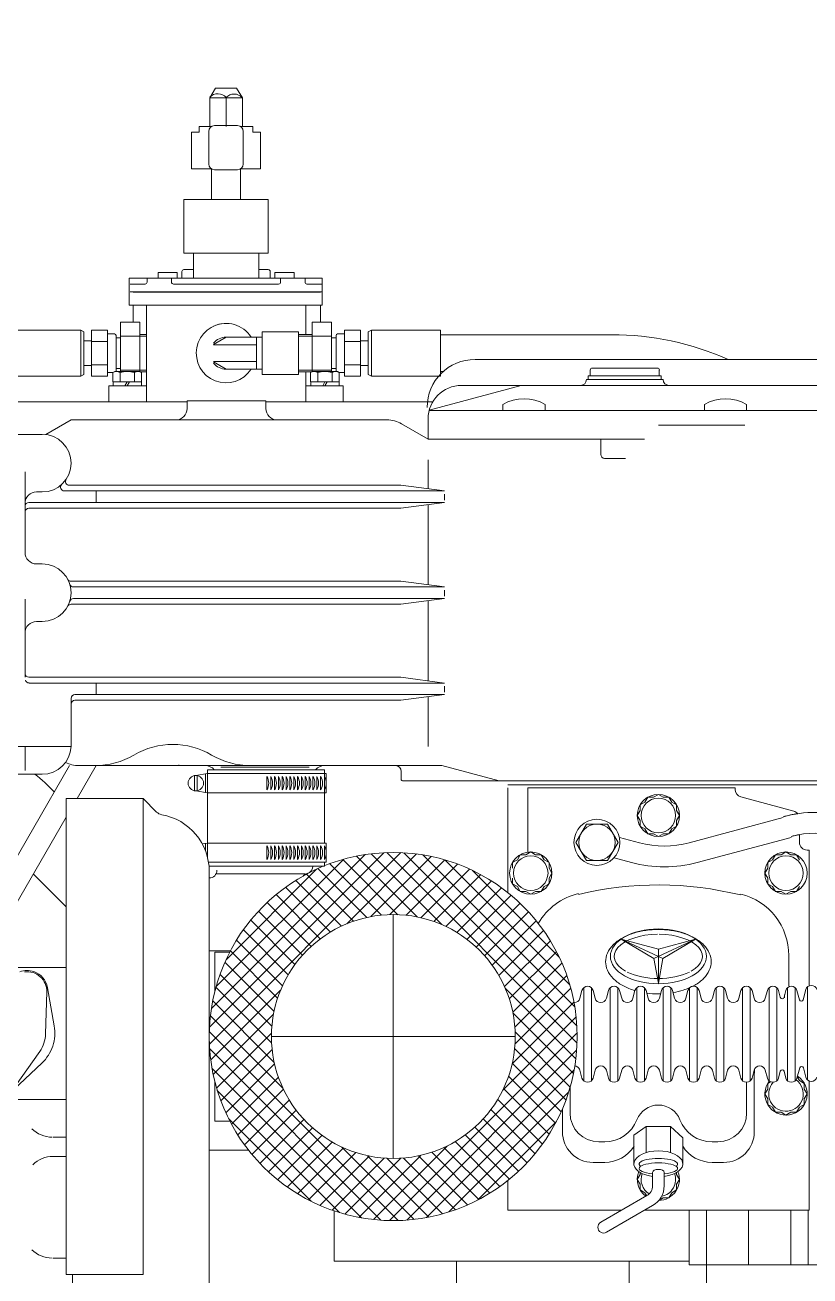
# Model space of a CAD drawing. Header units: millimetres. Extents: x 138823 to 235949, y -69097 to 9810.
# Drawn here: x 155849 to 156392, y -64911 to -64046 of the extents above; entities that cross this region are included whole.
import ezdxf

# ---------------------------------------------------------------- set-up
doc = ezdxf.new("R2010")
doc.units = ezdxf.units.MM
doc.layers.add('0 CASCO', color=7, linetype='Continuous')
doc.layers.add('18 MOTORES E GERADORES', color=14, linetype='Continuous')

msp = doc.modelspace()

# ---------------------------------------------------------------- hatches: boundary and pattern name
at = {"layer": '18 MOTORES E GERADORES', "linetype": 'Continuous', "lineweight": 20}
h = msp.add_hatch(dxfattribs=at)
h.set_pattern_fill('ANSI37', color=256, scale=66.3552, angle=180, style=0)
h.set_pattern_definition([(225, (459461.0705, 114207.245), (5.86502649, -5.86502649), []), (315, (459461.0705, 114207.245), (5.86502649, 5.86502649), [])])
h.paths.add_polyline_path([(156056.28, -64627.65), (156056.28, -64627.49, -0.531497), (156231.05, -64745.45, -1), (155976.66, -64745.45, -0.304983), (156055.88, -64627.65)])
h.paths.add_polyline_path([(156019.66, -64745.45, 1), (156188.2, -64745.45, 1)], flags=16)

# ---------------------------------------------------------------- linework, layer by layer
at = {"layer": '0 CASCO'}
msp.add_open_spline([(146126.82, -63082.43), (146215.2, -63369.66), (146379.47, -63903.54), (146662.98, -64639.71), (146952.93, -65272.76), (147256.1, -65825.61), (147575.41, -66312.18), (147907.4, -66748.12), (148141.96, -67015.25), (148256.81, -67146.05), (148433.31, -67217.62), (148727.39, -67336.86), (149267.37, -67517.24), (149866.81, -67690.32), (150582.08, -67853.22), (151284.25, -67971.53), (151973.43, -68053.78), (152654.36, -68110.1), (153543.21, -68165.07), (155031.62, -68229.81), (156745.07, -68300.69), (158569.82, -68359.4), (160341.66, -68398.49), (162120.51, -68415.91), (165904.25, -68415.58), (169966.48, -68414.49), (175373.8, -68418.02), (179241.25, -68353.49), (182508.18, -68358.73), (184198.21, -68343.7), (185099.59, -68311.19), (185777.92, -68270.41), (186463.78, -68206.91), (187165.87, -68113.71), (187764.5, -68007.52), (188457.23, -67861), (189171.48, -67681.5), (190011.86, -67437.72), (190763.31, -67194.39), (191465.34, -66941.61), (192112.93, -66674.24), (192717.78, -66369.93), (193303.42, -66005.52), (194045.73, -65461.3), (194777.19, -64875.13), (195509.51, -64332.91), (195966.55, -64029.98), (196376.02, -63801.44), (196709.38, -63650.83), (197110.89, -63519.82), (197514.32, -63423.58), (198015.82, -63322.47), (198542.47, -63229.63), (199173.55, -63150.26), (199598.12, -63107.99), (199854.89, -63082.43)], degree=3, knots=[0, 0, 0, 0, 901.347948, 1675.319997, 2364.677603, 2988.840142, 3564.913749, 4109.091785, 4631.178176, 4631.178176, 4631.178176, 5202.378251, 5582.891234, 6338.519578, 7073.266174, 7782.366384, 8473.718568, 9154.846991, 9831.879341, 11145.250803, 13624.165902, 14976.643804, 16622.243106, 18940.880075, 20313.267208, 27973.450232, 31127.646951, 36535.061714, 39576.620039, 40928.546533, 41604.908463, 42282.305172, 42966.969378, 43670.810001, 44406.445425, 44790.246915, 45794.849099, 46614.860763, 47415.011993, 48164.042526, 48852.838016, 49515.641376, 50192.856084, 50919.426916, 52275.645461, 53004.522816, 53652.759672, 53918.536496, 54410.868153, 54747.069908, 55184.163317, 55654.219696, 56281.932144, 56787.842028, 57561.948504, 57561.948504, 57561.948504, 57561.948504], dxfattribs=at)
at = {"layer": '18 MOTORES E GERADORES', "linetype": 'Continuous', "lineweight": 20}
for p, q in [((155980.97, -64090.02), (155976.99, -64096.65)), ((155995.57, -64090.02), (155980.97, -64090.02)), ((155995.57, -64090.02), (155999.55, -64096.65)), ((155999.55, -64096.65), (155976.99, -64096.65)), ((155976.99, -64116.56), (155976.99, -64096.65)), ((155988.27, -64116.56), (155988.27, -64096.65)), ((155999.55, -64116.56), (155999.55, -64096.65)), ((155980.31, -64115.9), (155996.23, -64115.9)), ((155964.38, -64120.54), (155969.69, -64120.54)), ((155964.38, -64145.76), (155964.38, -64120.54)), ((155969.69, -64120.54), (155969.69, -64116.56)), ((155969.69, -64116.56), (155978.11, -64116.56)), ((155976.33, -64142.44), (155976.33, -64119.88)), ((155978.11, -64116.56), (155976.99, -64116.56)), ((155999.55, -64116.56), (155998.43, -64116.56)), ((155998.43, -64116.56), (156006.85, -64116.56)), ((156000.21, -64142.44), (156000.21, -64119.88)), ((156006.85, -64120.54), (156006.85, -64116.56)), ((156006.85, -64120.54), (156012.16, -64120.54)), ((156012.16, -64145.76), (156012.16, -64120.54)), ((155964.38, -64145.76), (155978.11, -64145.76)), ((155978.32, -64166.99), (155978.32, -64145.76)), ((155980.31, -64146.42), (155996.23, -64146.42)), ((155998.22, -64166.99), (155998.22, -64145.76)), ((155998.43, -64145.76), (156012.16, -64145.76)), ((155959.07, -64166.99), (156017.47, -64166.99)), ((155959.07, -64204.15), (155959.07, -64166.99)), ((156017.47, -64204.15), (156017.47, -64166.99)), ((155959.07, -64204.15), (156017.47, -64204.15)), ((155965.71, -64221.4), (155965.71, -64204.15)), ((156010.83, -64221.4), (156010.83, -64204.15)), ((155941.28, -64217.42), (155954.55, -64217.42)), ((155941.28, -64221.4), (155941.28, -64217.42)), ((155954.55, -64221.4), (155954.55, -64217.42)), ((155957.75, -64216.76), (155957.75, -64221.4)), ((155965.71, -64215.43), (155959.07, -64215.43)), ((156017.47, -64215.43), (156010.83, -64215.43)), ((156018.79, -64216.76), (156018.79, -64221.4)), ((156021.99, -64221.4), (156021.99, -64217.42)), ((156021.99, -64217.42), (156035.26, -64217.42)), ((156035.26, -64221.4), (156035.26, -64217.42)), ((155921.25, -64221.4), (156054.62, -64221.4)), ((155921.25, -64239.98), (155921.25, -64221.4)), ((155921.91, -64225.38), (155932.34, -64225.38)), ((155933.67, -64224.06), (155933.67, -64221.4)), ((155950.56, -64224.06), (155950.56, -64221.4)), ((155951.89, -64225.38), (156024.65, -64225.38)), ((156025.98, -64224.06), (156025.98, -64221.4)), ((156042.87, -64224.06), (156042.87, -64221.4)), ((156044.2, -64225.38), (156054.62, -64225.38)), ((156054.62, -64239.98), (156054.62, -64221.4)), ((155921.91, -64230.69), (156054.62, -64230.69)), ((155924.15, -64231.06), (156053.54, -64231.06)), ((155921.25, -64239.98), (156054.62, -64239.98)), ((155924.15, -64251.66), (155924.15, -64239.98)), ((155933.19, -64306.71), (155933.19, -64239.98)), ((156043.34, -64260.15), (156043.34, -64239.98)), ((156043.34, -64258.89), (156043.34, -64239.98)), ((156053.54, -64251.66), (156053.54, -64239.98)), ((155915.4, -64285.77), (155915.4, -64251.66)), ((155928.67, -64251.66), (155915.4, -64251.66)), ((155928.67, -64285.84), (155928.67, -64251.66)), ((156047.87, -64251.66), (156061.14, -64251.66)), ((156047.87, -64285.84), (156047.87, -64251.66)), ((156061.14, -64285.77), (156061.14, -64251.66)), ((155887.8, -64257.23), (155840.02, -64257.23)), ((155887.8, -64289.08), (155887.8, -64257.23)), ((155887.8, -64257.23), (155889.92, -64258.46)), ((155889.92, -64287.86), (155889.92, -64258.46)), ((155895.23, -64289.08), (155895.23, -64257.23)), ((155906.38, -64257.23), (155895.23, -64257.23)), ((155906.38, -64289.08), (155906.38, -64257.23)), ((155911.15, -64259.89), (155906.38, -64259.89)), ((155912.21, -64285.37), (155912.21, -64260.95)), ((155915.4, -64262.54), (155912.21, -64262.54)), ((155933.19, -64261.48), (155915.4, -64261.48)), ((155933.19, -64260.15), (155928.67, -64260.15)), ((155979.68, -64267.07), (155988.27, -64262.1)), ((156013.22, -64262.1), (155988.27, -64262.1)), ((156009.24, -64262.1), (156009.24, -64284.21)), ((156038.43, -64258.41), (156013.22, -64258.41)), ((156013.22, -64258.41), (156013.22, -64287.91)), ((156038.43, -64258.41), (156038.43, -64258.89)), ((156038.43, -64258.41), (156038.43, -64287.91)), ((156038.43, -64260.15), (156047.87, -64260.15)), ((156038.43, -64261.48), (156061.14, -64261.48)), ((156061.14, -64262.54), (156064.32, -64262.54)), ((156064.32, -64285.37), (156064.32, -64260.95)), ((156065.39, -64259.89), (156070.16, -64259.89)), ((156070.16, -64257.23), (156081.31, -64257.23)), ((156070.16, -64289.08), (156070.16, -64257.23)), ((156081.31, -64289.08), (156081.31, -64257.23)), ((156088.74, -64257.23), (156086.62, -64258.46)), ((156086.62, -64287.86), (156086.62, -64258.46)), ((156088.74, -64289.08), (156088.74, -64257.23)), ((156088.74, -64257.23), (156136.52, -64257.23)), ((156136.52, -64289.08), (156136.52, -64257.23)), ((156136.52, -64260.42), (156254.82, -64260.42)), ((155895.23, -64264.67), (155889.92, -64264.67)), ((155906.38, -64265.2), (155895.23, -64265.2)), ((156009.24, -64267.41), (155979.68, -64267.41)), ((156070.16, -64265.2), (156081.31, -64265.2)), ((156081.31, -64264.67), (156086.62, -64264.67)), ((156009.24, -64278.83), (155979.68, -64278.83)), ((155988.27, -64284.21), (155979.68, -64279.25)), ((156160.46, -64277.51), (156784.2, -64277.51)), ((155887.8, -64289.08), (155889.92, -64287.86)), ((155895.23, -64281.65), (155889.92, -64281.65)), ((155906.38, -64281.12), (155895.23, -64281.12)), ((155910.13, -64286.43), (155906.38, -64286.43)), ((155911.3, -64285.77), (155909.96, -64286.54)), ((155909.96, -64286.54), (155909.96, -64293.07)), ((155928.55, -64285.77), (155911.3, -64285.77)), ((155915.4, -64283.78), (155912.21, -64283.78)), ((155914.94, -64286.54), (155914.94, -64293.07)), ((155933.19, -64284.84), (155915.4, -64284.84)), ((155924.9, -64286.54), (155924.9, -64293.07)), ((155928.55, -64285.77), (155929.88, -64286.54)), ((155933.19, -64286.16), (155929.24, -64286.16)), ((155929.88, -64286.54), (155929.88, -64293.07)), ((156013.22, -64284.21), (155988.27, -64284.21)), ((156038.43, -64287.91), (156013.22, -64287.91)), ((156038.43, -64284.84), (156061.14, -64284.84)), ((156038.43, -64286.16), (156047.3, -64286.16)), ((156043.34, -64306.71), (156043.34, -64286.16)), ((156047.99, -64285.77), (156046.65, -64286.54)), ((156046.65, -64286.54), (156046.65, -64293.07)), ((156065.24, -64285.77), (156047.99, -64285.77)), ((156051.64, -64286.54), (156051.64, -64293.07)), ((156061.14, -64283.78), (156064.32, -64283.78)), ((156061.6, -64286.54), (156061.6, -64293.07)), ((156065.24, -64285.77), (156066.58, -64286.54)), ((156066.41, -64286.43), (156070.16, -64286.43)), ((156066.58, -64286.54), (156066.58, -64293.07)), ((156070.16, -64281.12), (156081.31, -64281.12)), ((156081.31, -64281.65), (156086.62, -64281.65)), ((156088.74, -64289.08), (156086.62, -64287.86)), ((156136.52, -64285.9), (156138.41, -64285.9)), ((156263.98, -64288.79), (156238.76, -64288.79)), ((156238.76, -64291.45), (156238.76, -64288.79)), ((156240.09, -64288.79), (156240.09, -64284.81)), ((156263.98, -64283.48), (156241.41, -64283.48)), ((156263.98, -64283.48), (156286.54, -64283.48)), ((156263.98, -64288.79), (156289.19, -64288.79)), ((156287.86, -64288.79), (156287.86, -64284.81)), ((156289.19, -64291.45), (156289.19, -64288.79)), ((155887.8, -64289.08), (155840.02, -64289.08)), ((155906.38, -64289.08), (155895.23, -64289.08)), ((155933.19, -64295.72), (155907.32, -64295.72)), ((155907.32, -64295.72), (155907.32, -64306.71)), ((155929.88, -64293.07), (155909.96, -64293.07)), ((155910.1, -64295.72), (155910.1, -64293.07)), ((155918.39, -64295.72), (155919.92, -64293.07)), ((155919.92, -64295.72), (155921.46, -64293.07)), ((155929.74, -64295.72), (155929.74, -64293.07)), ((156043.34, -64295.72), (156069.22, -64295.72)), ((156066.58, -64293.07), (156046.65, -64293.07)), ((156046.79, -64295.72), (156046.79, -64293.07)), ((156055.08, -64295.72), (156056.62, -64293.07)), ((156056.62, -64295.72), (156058.15, -64293.07)), ((156066.44, -64295.72), (156066.44, -64293.07)), ((156069.22, -64295.72), (156069.22, -64306.71)), ((156070.16, -64289.08), (156081.31, -64289.08)), ((156088.74, -64289.08), (156136.52, -64289.08)), ((156128.79, -64312.45), (156192.33, -64295.43)), ((156151.17, -64295.43), (157392.01, -64295.43)), ((156237.43, -64291.45), (156290.52, -64291.45)), ((155961.4, -64306.04), (156015.81, -64306.04)), ((155961.4, -64306.04), (156015.81, -64306.04)), ((155961.4, -64306.04), (155961.4, -64311.35)), ((155961.4, -64306.04), (155961.4, -64311.35)), ((156015.81, -64306.04), (156015.81, -64311.35)), ((156015.81, -64306.04), (156015.81, -64311.35)), ((155713.64, -64306.71), (155961.4, -64306.71)), ((156015.81, -64306.71), (156131.25, -64306.71)), ((156128.73, -64312.68), (157414.46, -64312.68)), ((156179.7, -64312.68), (156179.7, -64308.59)), ((156179.7, -64312.68), (156179.7, -64308.59)), ((156208.9, -64312.68), (156179.7, -64312.68)), ((156208.9, -64312.68), (156179.7, -64312.68)), ((156208.9, -64312.68), (156208.9, -64308.59)), ((156319.05, -64312.68), (156319.05, -64308.59)), ((156348.25, -64312.68), (156319.05, -64312.68)), ((156348.25, -64312.68), (156348.25, -64308.59)), ((155881.11, -64319.32), (155863.61, -64329.42)), ((155881.11, -64319.32), (155863.61, -64329.42)), ((156099.63, -64319.32), (155881.11, -64319.32)), ((156099.63, -64319.32), (155881.11, -64319.32)), ((156127.95, -64332.59), (156109.58, -64321.98)), ((156127.95, -64332.59), (156109.58, -64321.98)), ((156127.95, -64332.59), (156127.95, -64318.65)), ((156127.95, -64332.59), (156127.95, -64318.65)), ((156346.92, -64323.03), (156287.2, -64323.03)), ((155857.22, -64329.27), (155829.35, -64329.27)), ((155857.22, -64329.27), (155861.2, -64329.27)), ((156277.64, -64332.59), (156127.95, -64332.59)), ((156247.39, -64332.59), (156247.39, -64343.2)), ((156127.95, -64346.92), (156127.95, -64366.92)), ((156250.04, -64345.86), (156264.37, -64345.86)), ((155849.26, -64355.15), (155849.26, -64410.89)), ((155879.91, -64364.44), (156109.13, -64364.44)), ((156109.13, -64364.44), (156139.25, -64368.42)), ((155857.22, -64369.08), (155861.2, -64369.08)), ((155876.49, -64368.42), (156139.25, -64368.42)), ((155898.36, -64368.42), (155898.36, -64376.38)), ((156139.25, -64374.73), (156139.25, -64370.59)), ((155851.91, -64376.38), (156139.25, -64376.38)), ((155851.91, -64380.36), (156109.13, -64380.36)), ((156109.13, -64380.36), (156139.25, -64376.38)), ((156127.95, -64377.88), (156127.95, -64433.28)), ((155857.22, -64418.85), (155861.2, -64418.85)), ((155881.11, -64430.79), (156109.13, -64430.79)), ((155882.76, -64434.77), (156139.25, -64434.77)), ((156109.13, -64430.79), (156139.25, -64434.77)), ((155849.26, -64443.08), (155849.26, -64497.15)), ((155882.76, -64442.74), (156139.25, -64442.74)), ((156109.13, -64446.72), (156139.25, -64442.74)), ((156127.95, -64444.23), (156127.95, -64499.64)), ((156139.25, -64441.09), (156139.25, -64436.95)), ((155881.11, -64446.72), (156109.13, -64446.72)), ((155857.22, -64458.66), (155861.2, -64458.66)), ((155851.91, -64497.15), (156109.13, -64497.15)), ((155851.91, -64497.15), (156015.48, -64497.15)), ((155852.08, -64501.13), (156139.25, -64501.13)), ((155852.08, -64501.13), (156015.92, -64501.13)), ((155898.36, -64501.13), (155898.36, -64509.09)), ((155898.36, -64501.13), (155898.36, -64509.09)), ((156109.13, -64497.15), (156139.25, -64501.13)), ((156139.25, -64507.44), (156139.25, -64503.3)), ((155881.11, -64544.92), (155881.11, -64511.75)), ((155881.11, -64544.92), (155881.11, -64511.75)), ((155883.76, -64509.09), (156139.25, -64509.09)), ((155883.76, -64509.09), (156016.79, -64509.09)), ((155883.76, -64513.07), (156109.13, -64513.07)), ((155883.76, -64513.07), (156017.23, -64513.07)), ((156109.13, -64513.07), (156139.25, -64509.09)), ((156127.95, -64510.59), (156127.95, -64544.92)), ((155829.35, -64544.92), (155881.11, -64544.92)), ((155849.26, -64544.92), (155849.26, -64561.51)), ((155822.9, -64657.12), (155880.02, -64558.19)), ((155861.2, -64564.17), (155829.35, -64564.17)), ((155885.3, -64580.89), (155898.41, -64558.19)), ((155886.44, -64558.19), (156137.43, -64558.19)), ((155955.62, -64558.19), (155955.63, -64557.79)), ((155966.39, -64565.13), (155966.39, -64575.56)), ((155967.39, -64565.04), (155975.35, -64563.71)), ((155968.38, -64565.13), (155968.38, -64575.56)), ((155974.02, -64563.93), (155974.02, -64576.76)), ((155975.35, -64561.06), (156056.28, -64561.06)), ((155975.35, -64561.06), (155975.35, -64621.21)), ((155975.35, -64563.71), (156057.61, -64563.71)), ((155984.62, -64559.3), (156045.67, -64559.3)), ((156016.47, -64565.7), (156016.47, -64574.99)), ((156019.12, -64565.7), (156019.12, -64574.99)), ((156021.78, -64565.7), (156021.78, -64574.99)), ((156024.43, -64565.7), (156024.43, -64574.99)), ((156027.09, -64565.7), (156027.09, -64574.99)), ((156029.74, -64565.7), (156029.74, -64574.99)), ((156032.4, -64565.7), (156032.4, -64574.99)), ((156035.05, -64565.7), (156035.05, -64574.99)), ((156037.7, -64565.7), (156037.7, -64574.99)), ((156040.36, -64565.7), (156040.36, -64574.99)), ((156043.01, -64565.7), (156043.01, -64574.99)), ((156045.67, -64565.7), (156045.67, -64574.99)), ((156048.32, -64565.7), (156048.32, -64574.99)), ((156050.98, -64565.7), (156050.98, -64574.99)), ((156053.63, -64565.7), (156053.63, -64574.99)), ((156056.28, -64561.06), (156056.28, -64611.73)), ((156056.28, -64565.7), (156056.28, -64574.99)), ((156057.61, -64563.71), (156057.61, -64576.98)), ((156109.37, -64567.48), (156109.37, -64562.18)), ((156177.05, -64568.81), (156137.43, -64558.19)), ((157415.24, -64568.81), (156110.69, -64568.81)), ((157375.43, -64571.47), (156183.02, -64571.47)), ((156183.02, -64645.9), (156183.02, -64573.46)), ((156340.28, -64573.46), (156196.96, -64573.46)), ((156196.96, -64573.46), (156196.96, -64618.03)), ((156340.28, -64571.47), (156297.15, -64571.47)), ((156340.28, -64574.69), (156340.28, -64573.46)), ((155869.46, -64576.28), (155869.53, -64576.36)), ((155930.87, -64580.89), (155877.79, -64580.89)), ((155877.79, -64910.02), (155877.79, -64580.89)), ((155930.87, -64910.02), (155930.87, -64580.89)), ((155940.26, -64590.28), (155930.87, -64580.89)), ((155967.39, -64575.65), (155975.35, -64576.98)), ((155975.35, -64576.98), (156057.61, -64576.98)), ((156056.28, -64576.98), (156056.28, -64579.64)), ((156277.94, -64583.41), (156279.9, -64580.03)), ((156279.9, -64580.03), (156283.81, -64580.03)), ((156283.81, -64580.03), (156287.2, -64578.07)), ((156287.2, -64578.07), (156290.59, -64580.03)), ((156290.59, -64580.03), (156294.5, -64580.03)), ((156294.5, -64580.03), (156296.45, -64583.41)), ((156380.81, -64589.62), (156344.22, -64579.82)), ((156272.6, -64592.67), (156274.56, -64589.28)), ((156274.56, -64585.37), (156277.94, -64583.41)), ((156274.56, -64589.28), (156274.56, -64585.37)), ((156296.45, -64583.41), (156299.84, -64585.37)), ((156299.84, -64585.37), (156299.84, -64589.28)), ((156299.84, -64589.28), (156301.8, -64592.67)), ((155838.83, -64661.39), (155877.79, -64593.91)), ((156230.17, -64611.25), (156237.45, -64598.64)), ((156237.45, -64598.64), (156252.01, -64598.64)), ((156252.01, -64598.64), (156259.29, -64611.25)), ((156274.56, -64596.06), (156272.6, -64592.67)), ((156274.56, -64599.97), (156274.56, -64596.06)), ((156277.94, -64601.92), (156274.56, -64599.97)), ((156299.84, -64599.97), (156296.45, -64601.92)), ((156301.8, -64592.67), (156299.84, -64596.06)), ((156299.84, -64596.06), (156299.84, -64599.97)), ((156373.5, -64594.16), (156308.5, -64611.57)), ((156260.29, -64607.86), (156274.15, -64611.57)), ((156279.9, -64605.31), (156277.94, -64601.92)), ((156283.81, -64605.31), (156279.9, -64605.31)), ((156287.2, -64607.27), (156283.81, -64605.31)), ((156290.59, -64605.31), (156287.2, -64607.27)), ((156294.5, -64605.31), (156290.59, -64605.31)), ((156296.45, -64601.92), (156294.5, -64605.31)), ((156378.99, -64607.8), (156313.99, -64625.22)), ((156384.74, -64611.28), (156384.74, -64605.9)), ((155971.83, -64612.31), (155975.35, -64611.73)), ((155974.02, -64611.95), (155974.02, -64617.08)), ((155975.35, -64611.73), (156057.61, -64611.73)), ((156016.47, -64613.72), (156016.47, -64623.01)), ((156019.12, -64613.72), (156019.12, -64623.01)), ((156021.78, -64613.72), (156021.78, -64623.01)), ((156024.43, -64613.72), (156024.43, -64623.01)), ((156027.09, -64613.72), (156027.09, -64623.01)), ((156029.74, -64613.72), (156029.74, -64623.01)), ((156032.4, -64613.72), (156032.4, -64623.01)), ((156035.05, -64613.72), (156035.05, -64623.01)), ((156037.7, -64613.72), (156037.7, -64623.01)), ((156040.36, -64613.72), (156040.36, -64623.01)), ((156043.01, -64613.72), (156043.01, -64623.01)), ((156045.67, -64613.72), (156045.67, -64623.01)), ((156048.32, -64613.72), (156048.32, -64623.01)), ((156050.98, -64613.72), (156050.98, -64623.01)), ((156053.63, -64613.72), (156053.63, -64623.01)), ((156056.28, -64613.72), (156056.28, -64623.01)), ((156057.61, -64611.73), (156057.61, -64625)), ((156237.45, -64623.86), (156230.17, -64611.25)), ((156259.29, -64611.25), (156252.01, -64623.86)), ((156391.38, -64616.59), (156390.05, -64616.59)), ((156391.38, -64710.45), (156391.38, -64616.59)), ((155976.15, -64625), (156057.61, -64625)), ((156056.28, -64625), (156056.28, -64627.65)), ((156186.3, -64625.21), (156189.69, -64623.26)), ((156186.3, -64629.12), (156186.3, -64625.21)), ((156189.69, -64623.26), (156191.65, -64619.87)), ((156191.65, -64619.87), (156195.56, -64619.87)), ((156195.56, -64619.87), (156198.95, -64617.91)), ((156198.95, -64617.91), (156202.33, -64619.87)), ((156202.33, -64619.87), (156206.25, -64619.87)), ((156206.25, -64619.87), (156208.2, -64623.26)), ((156208.2, -64623.26), (156211.59, -64625.21)), ((156211.59, -64625.21), (156211.59, -64629.12)), ((156252.01, -64623.86), (156237.45, -64623.86)), ((156256.52, -64621.96), (156268.65, -64625.22)), ((156362.81, -64625.21), (156366.2, -64623.26)), ((156362.81, -64629.12), (156362.81, -64625.21)), ((156366.2, -64623.26), (156368.15, -64619.87)), ((156368.15, -64619.87), (156372.06, -64619.87)), ((156372.06, -64619.87), (156375.45, -64617.91)), ((156375.45, -64617.91), (156378.84, -64619.87)), ((156378.84, -64619.87), (156382.75, -64619.87)), ((156382.75, -64619.87), (156384.71, -64623.26)), ((155855.09, -64633.23), (155873.96, -64652.1)), ((155976.49, -64627.65), (155981.97, -64627.65)), ((155976.66, -64940.13), (155976.66, -64631.32)), ((155981.97, -64627.65), (156056.28, -64627.65)), ((155981.97, -64632.96), (156043.01, -64632.96)), ((156211.59, -64629.12), (156213.55, -64632.51)), ((156213.55, -64632.51), (156211.59, -64635.9)), ((156360.85, -64632.51), (156362.81, -64629.12)), ((156362.81, -64635.9), (156360.85, -64632.51)), ((156186.3, -64639.81), (156186.3, -64635.9)), ((156189.69, -64641.77), (156186.3, -64639.81)), ((156191.65, -64645.15), (156189.69, -64641.77)), ((156208.2, -64641.77), (156206.25, -64645.15)), ((156211.59, -64639.81), (156208.2, -64641.77)), ((156211.59, -64635.9), (156211.59, -64639.81)), ((156362.81, -64639.81), (156362.81, -64635.9)), ((156366.2, -64641.77), (156362.81, -64639.81)), ((156368.15, -64645.15), (156366.2, -64641.77)), ((156384.71, -64641.77), (156382.75, -64645.15)), ((156195.56, -64645.15), (156191.65, -64645.15)), ((156198.95, -64647.11), (156195.56, -64645.15)), ((156202.33, -64645.15), (156198.95, -64647.11)), ((156206.25, -64645.15), (156202.33, -64645.15)), ((156372.06, -64645.15), (156368.15, -64645.15)), ((156375.45, -64647.11), (156372.06, -64645.15)), ((156378.84, -64645.15), (156375.45, -64647.11)), ((156382.75, -64645.15), (156378.84, -64645.15)), ((156103.93, -64829.73), (156103.93, -64661.18)), ((156290.35, -64691.52), (156261.51, -64678.07)), ((156287.2, -64685.11), (156261.51, -64678.07)), ((156284.05, -64691.52), (156261.51, -64678.07)), ((156284.05, -64691.52), (156312.89, -64678.07)), ((156312.89, -64678.07), (156287.2, -64685.11)), ((156312.89, -64678.07), (156290.35, -64691.52)), ((155976.66, -64686.31), (155991.25, -64686.31)), ((156287.2, -64708.99), (156287.2, -64685.11)), ((155990.85, -64687.06), (155980.51, -64687.06)), ((155980.51, -64714.4), (155980.51, -64687.06)), ((156287.2, -64708.63), (156284.05, -64691.52)), ((156290.35, -64691.52), (156287.2, -64708.63)), ((156377.44, -64710.37), (156377.44, -64689.52)), ((156377.44, -64708.82), (156377.44, -64690.15)), ((155877.79, -64697.74), (155838.83, -64697.74)), ((155869.47, -64738.09), (155864.92, -64711.75)), ((156235.58, -64743.9), (156235.58, -64711.74)), ((156240.89, -64743.9), (156240.89, -64711.74)), ((156253.89, -64743.9), (156253.89, -64711.74)), ((156259.2, -64743.9), (156259.2, -64711.74)), ((156272.21, -64743.9), (156272.21, -64711.74)), ((156277.51, -64743.9), (156277.51, -64711.74)), ((156290.52, -64766.46), (156290.52, -64711.74)), ((156295.83, -64766.46), (156295.83, -64711.74)), ((156308.83, -64766.46), (156308.83, -64711.74)), ((156314.14, -64766.46), (156314.14, -64711.74)), ((156327.15, -64766.46), (156327.15, -64711.74)), ((156332.46, -64766.46), (156332.46, -64711.74)), ((156345.46, -64766.46), (156345.46, -64711.74)), ((156350.77, -64766.46), (156350.77, -64711.74)), ((156363.78, -64766.46), (156363.78, -64711.74)), ((156369.08, -64766.46), (156369.08, -64711.74)), ((156376.54, -64766.46), (156376.54, -64711.74)), ((156381.85, -64766.46), (156381.85, -64711.74)), ((156390.37, -64743.27), (156390.37, -64711.1)), ((156390.37, -64765.83), (156390.37, -64712.62)), ((155864.33, -64714.57), (155863.51, -64743.6)), ((156232.95, -64719.05), (156234.39, -64713.67)), ((156235.58, -64766.46), (156235.58, -64713.25)), ((156240.89, -64766.46), (156240.89, -64713.25)), ((156243.52, -64719.05), (156242.08, -64713.67)), ((156251.26, -64719.05), (156252.7, -64713.67)), ((156253.89, -64766.46), (156253.89, -64713.25)), ((156259.2, -64766.46), (156259.2, -64713.25)), ((156261.83, -64719.05), (156260.39, -64713.67)), ((156269.57, -64719.05), (156271.01, -64713.67)), ((156272.21, -64766.46), (156272.21, -64713.25)), ((156277.51, -64766.46), (156277.51, -64713.25)), ((156280.15, -64719.05), (156278.71, -64713.67)), ((156287.89, -64719.05), (156289.33, -64713.67)), ((156298.46, -64719.05), (156297.02, -64713.67)), ((156306.2, -64719.05), (156307.64, -64713.67)), ((156316.78, -64719.05), (156315.33, -64713.67)), ((156324.52, -64719.05), (156325.96, -64713.67)), ((156335.09, -64719.05), (156333.65, -64713.67)), ((156342.83, -64719.05), (156344.27, -64713.67)), ((156353.4, -64719.05), (156351.96, -64713.67)), ((156361.14, -64719.05), (156362.58, -64713.67)), ((156371.53, -64718.35), (156370.28, -64713.67)), ((156374.09, -64718.35), (156375.35, -64713.67)), ((156384.74, -64720.03), (156383.04, -64713.67)), ((156387.3, -64720.03), (156389.18, -64713.04)), ((156188.2, -64745.45), (156019.66, -64745.45)), ((156235.58, -64743.9), (156235.58, -64776.07)), ((156240.89, -64743.9), (156240.89, -64776.07)), ((156253.89, -64743.9), (156253.89, -64776.07)), ((156259.2, -64743.9), (156259.2, -64776.07)), ((156272.21, -64743.9), (156272.21, -64776.07)), ((156277.51, -64743.9), (156277.51, -64776.07)), ((156290.52, -64743.9), (156290.52, -64776.07)), ((156295.83, -64743.9), (156295.83, -64776.07)), ((156308.83, -64743.9), (156308.83, -64776.07)), ((156314.14, -64743.9), (156314.14, -64776.07)), ((156327.15, -64743.9), (156327.15, -64776.07)), ((156332.46, -64743.9), (156332.46, -64776.07)), ((156345.46, -64743.9), (156345.46, -64776.07)), ((156350.77, -64743.9), (156350.77, -64776.07)), ((156363.78, -64743.9), (156363.78, -64776.07)), ((156369.08, -64743.9), (156369.08, -64776.07)), ((156376.54, -64743.9), (156376.54, -64776.07)), ((156381.85, -64743.9), (156381.85, -64776.07)), ((156390.37, -64743.27), (156390.37, -64775.43)), ((155859.44, -64755.82), (155842.71, -64779.56)), ((155860.92, -64763.79), (155841.49, -64782.17)), ((156232.95, -64768.75), (156234.39, -64774.13)), ((156243.52, -64768.75), (156242.08, -64774.13)), ((156251.26, -64768.75), (156252.7, -64774.13)), ((156261.83, -64768.75), (156260.39, -64774.13)), ((156269.57, -64768.75), (156271.01, -64774.13)), ((156280.15, -64768.75), (156278.71, -64774.13)), ((156287.89, -64768.75), (156289.33, -64774.13)), ((156298.46, -64768.75), (156297.02, -64774.13)), ((156306.2, -64768.75), (156307.64, -64774.13)), ((156316.78, -64768.75), (156315.33, -64774.13)), ((156324.52, -64768.75), (156325.96, -64774.13)), ((156335.09, -64768.75), (156333.65, -64774.13)), ((156342.83, -64768.75), (156344.27, -64774.13)), ((156353.4, -64768.75), (156351.96, -64774.13)), ((156353.55, -64811.88), (156353.55, -64771.42)), ((156361.14, -64768.75), (156362.58, -64774.13)), ((156371.53, -64769.45), (156370.28, -64774.13)), ((156374.09, -64769.45), (156375.35, -64774.13)), ((156384.91, -64767.14), (156383.04, -64774.13)), ((156387.47, -64767.14), (156389.18, -64773.49)), ((155980.51, -64803.85), (155980.51, -64776.51)), ((156226.15, -64798.99), (156226.15, -64780.41)), ((156226.15, -64798.35), (156226.15, -64780.41)), ((156348.25, -64798.99), (156348.25, -64777.08)), ((156348.25, -64798.35), (156348.25, -64777.08)), ((156360.85, -64785.13), (156362.81, -64781.74)), ((156362.81, -64777.83), (156364.75, -64776.71)), ((156362.81, -64781.74), (156362.81, -64777.83)), ((156383.25, -64773.35), (156384.71, -64775.87)), ((156388.09, -64777.83), (156384.71, -64775.87)), ((156388.09, -64781.74), (156388.09, -64777.83)), ((156390.05, -64785.13), (156388.09, -64781.74)), ((156391.38, -64865.42), (156391.38, -64776.09)), ((155877.79, -64788.91), (155773.61, -64788.91)), ((156362.81, -64788.52), (156360.85, -64785.13)), ((156362.81, -64792.43), (156362.81, -64788.52)), ((156388.09, -64788.52), (156390.05, -64785.13)), ((156388.09, -64792.43), (156388.09, -64788.52)), ((156220.84, -64811.88), (156220.84, -64795.38)), ((156220.84, -64811.25), (156220.84, -64795.38)), ((156366.2, -64794.38), (156362.81, -64792.43)), ((156368.15, -64797.77), (156366.2, -64794.38)), ((156372.06, -64797.77), (156368.15, -64797.77)), ((156375.45, -64799.73), (156372.06, -64797.77)), ((156378.84, -64797.77), (156375.45, -64799.73)), ((156382.75, -64797.77), (156378.84, -64797.77)), ((156384.71, -64794.38), (156382.75, -64797.77)), ((156384.71, -64794.38), (156388.09, -64792.43)), ((155990.85, -64803.85), (155980.51, -64803.85)), ((156278.77, -64807.63), (156270.34, -64813.51)), ((156278.77, -64807.63), (156295.63, -64807.63)), ((156278.77, -64825.62), (156278.77, -64807.63)), ((156295.63, -64807.63), (156304.06, -64815.47)), ((156295.63, -64825.62), (156295.63, -64807.63)), ((155877.79, -64814.99), (155868.66, -64814.99)), ((156270.34, -64833.94), (156270.34, -64813.51)), ((156304.06, -64833.94), (156304.06, -64815.47)), ((155976.66, -64823.99), (156003.8, -64823.99)), ((156246.06, -64818.26), (156250.07, -64818.26)), ((156324.33, -64818.26), (156328.34, -64818.26)), ((155877.79, -64828.26), (155868.66, -64828.26)), ((156242.08, -64832.48), (156250.07, -64832.48)), ((156324.33, -64832.48), (156332.32, -64832.48)), ((156272.6, -64844.19), (156274.56, -64840.8)), ((156274.56, -64840.8), (156274.56, -64839.37)), ((156283.22, -64839.49), (156283.22, -64848.54)), ((156291.18, -64839.49), (156291.18, -64848.54)), ((156299.84, -64839.37), (156299.84, -64840.8)), ((156299.84, -64840.8), (156301.8, -64844.19)), ((156183.02, -64865.42), (156183.02, -64845.01)), ((156183.02, -64865.42), (156183.02, -64845.01)), ((156274.56, -64847.57), (156272.6, -64844.19)), ((156274.56, -64851.48), (156274.56, -64847.57)), ((156301.8, -64844.19), (156299.84, -64847.57)), ((156299.84, -64847.57), (156299.84, -64851.48)), ((156279.24, -64855.43), (156247.31, -64873.86)), ((156277.94, -64853.44), (156274.56, -64851.48)), ((156279.13, -64855.49), (156277.94, -64853.44)), ((156290.59, -64856.83), (156287.67, -64858.51)), ((156294.5, -64856.83), (156290.59, -64856.83)), ((156296.45, -64853.44), (156294.5, -64856.83)), ((156299.84, -64851.48), (156296.45, -64853.44)), ((156062.92, -64900.59), (156062.92, -64865.88)), ((156261.94, -64865.42), (156183.02, -64865.42)), ((156283.22, -64862.33), (156251.3, -64880.76)), ((156391.38, -64865.42), (156277.87, -64865.42)), ((156308.43, -64865.42), (156308.43, -64903.24)), ((156320.38, -64865.42), (156320.38, -64956.33)), ((156349.57, -64865.42), (156349.57, -64903.24)), ((156378.77, -64865.42), (156378.77, -64903.24)), ((156390.71, -64865.42), (156390.71, -64903.24)), ((155877.79, -64898.6), (155868.66, -64898.6)), ((156062.92, -64900.59), (156308.43, -64900.59)), ((156267.03, -64900.59), (156147.59, -64900.59)), ((156147.59, -64900.59), (156147.59, -64917.44)), ((156267.03, -64900.59), (156267.03, -64917.44)), ((155930.87, -64910.02), (155877.79, -64910.02)), ((155882.09, -64942.35), (155882.09, -64910.02)), ((156308.43, -64903.24), (157443.11, -64903.24))]:
    msp.add_line(p, q, dxfattribs=at)
for centre, radius in [((155967.39, -64570.35), 5.31), ((156287.2, -64592.67), 14.6), ((156287.2, -64592.67), 11.94), ((156244.73, -64611.25), 15.93), ((156244.73, -64611.25), 12.61), ((156103.85, -64745.45), 127.2), ((156198.95, -64632.51), 14.6), ((156198.95, -64632.51), 11.94), ((156375.45, -64632.51), 14.6), ((156375.45, -64632.51), 11.94), ((156103.93, -64745.45), 84.27)]:
    msp.add_circle(centre, radius, dxfattribs=at)
for centre, radius, start, end in [((155982.6, -64101.45), 7.58, 40.81876, 137.06274), ((155993.75, -64101.66), 7.58, 40.81876, 137.06274), ((155980.31, -64119.88), 3.98, 90, 180), ((155996.23, -64119.88), 3.98, 0, 90), ((155980.31, -64142.44), 3.98, 180, 270), ((155996.23, -64142.44), 3.98, 270, 0), ((155959.07, -64216.76), 1.33, 90, 180), ((156017.47, -64216.76), 1.33, 0, 90), ((155932.34, -64224.06), 1.33, 270, 0), ((155951.89, -64224.06), 1.33, 180, 270), ((156024.65, -64224.06), 1.33, 270, 0), ((156044.2, -64224.06), 1.33, 180, 270), ((155988.27, -64273.16), 20.57, 90, 327.49186), ((155988.27, -64273.16), 20.57, 32.50814, 114.69131), ((155911.15, -64260.95), 1.06, 0, 90), ((155988.27, -64273.16), 11.05, 90, 141.01289), ((156065.39, -64260.95), 1.06, 90, 180), ((156254.82, -64459.48), 199.07, 66.08295, 90), ((155988.27, -64273.16), 11.05, 218.98711, 270), ((156160.46, -64310.69), 33.18, 90, 180), ((155912.45, -64290.18), 4.41, 55.61575, 124.38425), ((155911.15, -64285.37), 1.06, 337.97569, 0), ((155919.92, -64302.25), 16.48, 72.41205, 107.58795), ((155927.39, -64290.18), 4.41, 55.61575, 124.38425), ((156049.14, -64290.18), 4.41, 55.61575, 124.38425), ((156056.62, -64302.25), 16.48, 72.41205, 107.58795), ((156064.09, -64290.18), 4.41, 55.61575, 124.38425), ((156241.41, -64284.81), 1.33, 90, 180), ((156286.54, -64284.81), 1.33, 0, 90), ((156151.17, -64318.65), 23.22, 90, 180), ((156233.45, -64291.45), 3.98, 270, 0), ((156294.5, -64291.45), 3.98, 180, 270), ((156194.31, -64333.89), 29.21, 60.02715, 119.9918), ((156194.31, -64333.89), 29.21, 60.02715, 119.9918), ((156333.65, -64333.89), 29.21, 60.02715, 119.9918), ((155953.43, -64311.35), 7.96, 270, 0), ((155953.43, -64311.35), 7.96, 270, 0), ((156023.77, -64311.35), 7.96, 180, 270), ((156023.77, -64311.35), 7.96, 180, 270), ((156099.63, -64339.22), 19.91, 60, 90), ((156099.63, -64339.22), 19.91, 60, 90), ((155861.2, -64349.18), 19.91, 270, 90), ((156250.04, -64343.2), 2.65, 180, 270), ((155876.49, -64365.76), 2.65, 132.66793, 270), ((155876.49, -64365.76), 2.65, 132.66793, 270), ((155879.91, -64361.78), 2.65, 146.02552, 270), ((155879.91, -64361.78), 2.65, 146.02552, 270), ((155857.22, -64377.04), 7.96, 90, 180), ((155851.91, -64379.04), 2.65, 90, 180), ((155851.91, -64379.04), 2.65, 90, 180), ((155851.91, -64383.02), 2.65, 90, 180), ((155851.91, -64383.02), 2.65, 90, 180), ((155857.22, -64410.89), 7.96, 180, 270), ((155861.2, -64438.76), 19.91, 270, 90), ((155881.11, -64428.14), 2.65, 208.07249, 270), ((155881.11, -64428.14), 2.65, 208.07249, 270), ((155882.76, -64432.12), 2.65, 197.10464, 270), ((155882.76, -64432.12), 2.65, 197.10464, 270), ((155882.76, -64445.39), 2.65, 90, 162.89536), ((155882.76, -64445.39), 2.65, 90, 162.89536), ((155881.11, -64449.37), 2.65, 90, 151.92751), ((155881.11, -64449.37), 2.65, 90, 151.92751), ((155857.22, -64466.62), 7.96, 90, 180), ((155851.91, -64494.49), 2.65, 180, 270), ((155851.91, -64494.49), 2.65, 180, 270), ((155852.08, -64498.47), 2.65, 194.47751, 270), ((155852.08, -64498.47), 2.65, 194.47751, 270), ((155883.76, -64511.75), 2.65, 90, 180), ((155883.76, -64511.75), 2.65, 90, 180), ((155883.76, -64515.73), 2.65, 90, 180), ((155883.76, -64515.73), 2.65, 90, 180), ((155861.2, -64544.26), 19.91, 270, 358.08979), ((155951.44, -64596.68), 53.08, 59.59845, 120.40155), ((155886.44, -64538.29), 19.91, 242.65839, 270), ((155897.72, -64505.11), 53.08, 270, 300.40155), ((156005.17, -64505.11), 53.08, 239.59845, 270), ((155787.78, -64653.32), 112.28, 43.32221, 52.56249), ((155974, -64566.16), 7.96, 39.83138, 90), ((156009.01, -64570.35), 8.79, 328.10921, 31.89079), ((156011.66, -64570.35), 8.79, 328.10921, 31.89079), ((156014.31, -64570.35), 8.79, 328.10921, 31.89079), ((156016.97, -64570.35), 8.79, 328.10921, 31.89079), ((156019.62, -64570.35), 8.79, 328.10921, 31.89079), ((156022.28, -64570.35), 8.79, 328.10921, 31.89079), ((156024.93, -64570.35), 8.79, 328.10921, 31.89079), ((156027.59, -64570.35), 8.79, 328.10921, 31.89079), ((156030.24, -64570.35), 8.79, 328.10921, 31.89079), ((156032.89, -64570.35), 8.79, 328.10921, 31.89079), ((156035.55, -64570.35), 8.79, 328.10921, 31.89079), ((156038.2, -64570.35), 8.79, 328.10921, 31.89079), ((156040.86, -64570.35), 8.79, 328.10921, 31.89079), ((156056.28, -64566.16), 7.96, 90, 140.16862), ((156043.51, -64570.35), 8.79, 328.10921, 31.89079), ((156046.16, -64570.35), 8.79, 328.10921, 31.89079), ((156048.82, -64570.35), 8.79, 328.10921, 31.89079), ((156105.39, -64562.18), 3.98, 0, 90), ((156110.69, -64567.48), 1.33, 180, 270), ((156345.59, -64574.69), 5.31, 180, 255), ((155944.95, -64585.59), 6.64, 225, 259.94929), ((156396.17, -64678.13), 87.59, 75, 105), ((156396.17, -64678.13), 87.59, 98.25497, 105), ((156379.43, -64594.75), 5.31, 38.4699, 75), ((155936.84, -64631.32), 39.81, 0, 79.94929), ((156396.17, -64671.26), 66.36, 75, 105), ((156396.17, -64671.26), 66.36, 99.91334, 105), ((156009.01, -64618.36), 8.79, 328.10921, 31.89079), ((156011.66, -64618.36), 8.79, 328.10921, 31.89079), ((156014.31, -64618.36), 8.79, 328.10921, 31.89079), ((156016.97, -64618.36), 8.79, 328.10921, 31.89079), ((156019.62, -64618.36), 8.79, 328.10921, 31.89079), ((156022.28, -64618.36), 8.79, 328.10921, 31.89079), ((156024.93, -64618.36), 8.79, 328.10921, 31.89079), ((156027.59, -64618.36), 8.79, 328.10921, 31.89079), ((156030.24, -64618.36), 8.79, 328.10921, 31.89079), ((156032.89, -64618.36), 8.79, 328.10921, 31.89079), ((156035.55, -64618.36), 8.79, 328.10921, 31.89079), ((156038.2, -64618.36), 8.79, 328.10921, 31.89079), ((156040.86, -64618.36), 8.79, 328.10921, 31.89079), ((156043.51, -64618.36), 8.79, 328.10921, 31.89079), ((156046.16, -64618.36), 8.79, 328.10921, 31.89079), ((156048.82, -64618.36), 8.79, 328.10921, 31.89079), ((156291.32, -64547.48), 66.36, 255, 285), ((156390.05, -64611.28), 5.31, 180, 270), ((156291.32, -64540.61), 87.59, 255, 285), ((155976.66, -64630.57), 5.31, 270, 0), ((156045.67, -64637.93), 5.31, 104.47751, 140.41078), ((156043.01, -64627.65), 5.31, 284.47751, 0), ((156287.2, -64878.26), 237.55, 76.12963, 103.4665), ((155956.54, -64569.52), 116.79, 225, 227.5965), ((156242.08, -64689.2), 43.79, 103.4665, 149.9352), ((156333.65, -64689.52), 43.79, 0, 76.12963), ((155850.79, -64714.18), 14.33, 71.6, 110.61128), ((155850.79, -64714.18), 13.54, 358.38098, 97.67204), ((155850.79, -64714.18), 14.33, 9.79286, 71.6), ((156238.23, -64714.71), 3.98, 15, 165), ((156256.55, -64714.71), 3.98, 15, 165), ((156274.86, -64714.71), 3.98, 15, 165), ((156293.17, -64714.71), 3.98, 15, 165), ((156311.49, -64714.71), 3.98, 15, 165), ((156329.8, -64714.71), 3.98, 15, 165), ((156348.12, -64714.71), 3.98, 15, 165), ((156366.43, -64714.71), 3.98, 15, 165), ((156379.19, -64714.71), 3.98, 15, 165), ((156393.02, -64714.07), 3.98, 15, 165), ((156229.1, -64718.02), 3.98, 270, 345), ((156247.36, -64718.02), 3.98, 195, 270), ((156247.41, -64718.02), 3.98, 270, 345), ((156265.68, -64718.02), 3.98, 195, 270), ((156265.73, -64718.02), 3.98, 270, 345), ((156283.99, -64718.02), 3.98, 195, 270), ((156284.04, -64718.02), 3.98, 270, 345), ((156302.31, -64718.02), 3.98, 195, 270), ((156302.36, -64718.02), 3.98, 270, 345), ((156320.62, -64718.02), 3.98, 195, 270), ((156320.67, -64718.02), 3.98, 270, 345), ((156338.93, -64718.02), 3.98, 195, 270), ((156338.98, -64718.02), 3.98, 270, 345), ((156357.25, -64718.02), 3.98, 195, 270), ((156357.3, -64718.02), 3.98, 270, 345), ((156372.81, -64718.01), 1.33, 195, 345), ((156378.37, -64717.78), 3.98, 165, 195), ((156386.02, -64719.69), 1.33, 195, 345), ((156229.05, -64718.02), 3.98, 267.40268, 270), ((155841.22, -64742.97), 28.67, 341.6, 9.79286), ((155841.22, -64742.97), 22.3, 324.81902, 358.38098), ((155841.22, -64742.97), 28.67, 313.40714, 341.6), ((156229.1, -64769.78), 3.98, 15, 90), ((156229.1, -64769.78), 3.98, 15, 37.23158), ((156247.36, -64769.78), 3.98, 90, 165), ((156247.41, -64769.78), 3.98, 15, 90), ((156247.41, -64769.78), 3.98, 15, 37.23158), ((156265.68, -64769.78), 3.98, 90, 165), ((156265.73, -64769.78), 3.98, 15, 90), ((156265.73, -64769.78), 3.98, 15, 37.23158), ((156283.99, -64769.78), 3.98, 90, 165), ((156284.04, -64769.78), 3.98, 15, 90), ((156302.31, -64769.78), 3.98, 90, 165), ((156302.36, -64769.78), 3.98, 15, 90), ((156320.62, -64769.78), 3.98, 90, 165), ((156320.67, -64769.78), 3.98, 15, 90), ((156338.93, -64769.78), 3.98, 90, 165), ((156338.98, -64769.78), 3.98, 15, 90), ((156357.25, -64769.78), 3.98, 90, 165), ((156373.46, -64771.42), 19.91, 168.90017, 180), ((156357.3, -64769.78), 3.98, 15, 90), ((156375.45, -64785.13), 14.6, 142.21094, 57.13047), ((156372.81, -64769.8), 1.33, 15, 165), ((156386.19, -64767.48), 1.33, 15, 165), ((156238.23, -64773.1), 3.98, 195, 345), ((156256.55, -64773.1), 3.98, 195, 345), ((156274.86, -64773.1), 3.98, 195, 345), ((156293.17, -64773.1), 3.98, 195, 345), ((156311.49, -64773.1), 3.98, 195, 345), ((156329.8, -64773.1), 3.98, 195, 345), ((156348.12, -64773.1), 3.98, 195, 345), ((156366.43, -64773.1), 3.98, 195, 345), ((156375.45, -64785.13), 11.94, 137.58966, 54.31331), ((156379.19, -64773.1), 3.98, 195, 345), ((156393.02, -64772.46), 3.98, 195, 345), ((156246.06, -64798.35), 19.91, 180, 270), ((156287.2, -64808.73), 15.93, 21.13843, 158.86157), ((156328.34, -64798.35), 19.91, 270, 0), ((156250.07, -64794.37), 23.89, 270, 338.86157), ((156324.33, -64794.37), 23.89, 201.13843, 270), ((155867.97, -64795.08), 19.91, 225.00002, 270.3386), ((156242.08, -64811.25), 21.23, 180, 270), ((156332.32, -64811.25), 21.23, 270, 0), ((156250.07, -64808.59), 23.89, 270, 328.08891), ((156324.33, -64808.59), 23.89, 211.91109, 270), ((155868.66, -64848.17), 19.91, 89.99999, 135.00001), ((156287.2, -64844.19), 14.6, 158.23955, 233.23933), ((156287.2, -64844.19), 11.94, 160.13861, 237.54113), ((156287.2, -64844.19), 14.6, 270.97997, 21.76045), ((156287.2, -64844.19), 11.94, 280.42163, 19.86139), ((156275.26, -64848.54), 7.96, 300, 0), ((156275.26, -64848.54), 15.93, 300, 0), ((156249.31, -64877.31), 3.98, 120, 300), ((155867.97, -64878.69), 19.91, 225.00002, 270.00004)]:
    msp.add_arc(centre, radius, start, end, dxfattribs=at)
msp.add_ellipse((156287.2, -64690.05), major_axis=(-33.18, 0), ratio=0.570712, dxfattribs=at)
for major_axis, start_param, end_param in [((30.52, 0), 1.590847, 3.873348), ((-30.52, 0), 2.409837, 4.692338), ((-30.52, 0), 0.788963, 2.35263)]:
    msp.add_ellipse((156287.2, -64690.05), major_axis=major_axis, ratio=0.50014, start_param=start_param, end_param=end_param, dxfattribs=at)
at = {"layer": '18 MOTORES E GERADORES', "linetype": 'Continuous', "lineweight": 20, "extrusion": (0, 0, -1)}
for centre, major_axis, ratio, start_param, end_param in [((156287.2, -64833.41), (16.89, 0), 0.532699, 1.808823, 7.615955), ((156287.2, -64833.58), (-13.27, 0), 0.293359, -0.40723, 3.548823), ((156287.2, -64836.67), (13.27, 0), 0.293359, 1.875489, 7.549289), ((156287.2, -64839.49), (3.98, 0), 0.56526, 3.141593, 6.283185), ((156287.2, -64833.41), (-13.27, 0), 0.293359, 4.647457, 4.777321)]:
    msp.add_ellipse(centre, major_axis=major_axis, ratio=ratio, start_param=start_param, end_param=end_param, dxfattribs=at)
at = {"layer": '18 MOTORES E GERADORES', "linetype": 'Continuous', "lineweight": 20}
for points, knots in [([(156297.4, -64715.11), (156299.76, -64714.7), (156302.16, -64714.12), (156307.24, -64712.5), (156309.92, -64711.35), (156314.69, -64708.63), (156316.79, -64707.05), (156320.22, -64703.56), (156321.54, -64701.65), (156323.28, -64697.7), (156323.7, -64695.66), (156323.7, -64691.77), (156323.28, -64689.73), (156321.54, -64685.79), (156320.22, -64683.88), (156316.79, -64680.39), (156314.69, -64678.81), (156309.92, -64676.09), (156307.24, -64674.94), (156301.63, -64673.14), (156298.65, -64672.49), (156292.89, -64671.66), (156290.1, -64671.47), (156284.29, -64671.47), (156281.51, -64671.66), (156275.75, -64672.49), (156272.77, -64673.14), (156267.16, -64674.94), (156264.48, -64676.09), (156259.71, -64678.81), (156257.61, -64680.39), (156254.18, -64683.88), (156252.86, -64685.79), (156251.12, -64689.73), (156250.7, -64691.77), (156250.7, -64693.72), (156250.7, -64695.66), (156251.12, -64697.7), (156252.86, -64701.65), (156254.18, -64703.56), (156257.61, -64707.05), (156259.71, -64708.63), (156264.48, -64711.35), (156267.16, -64712.5), (156270.31, -64713.51), (156270.65, -64713.61), (156271, -64713.71)], [1.881856, 1.881856, 1.881856, 1.881856, 2.094395, 2.094395, 2.356194, 2.356194, 2.617994, 2.617994, 2.879793, 2.879793, 3.141593, 3.141593, 3.403392, 3.403392, 3.665191, 3.665191, 3.926991, 3.926991, 4.18879, 4.18879, 4.45059, 4.45059, 4.712389, 4.712389, 4.974188, 4.974188, 5.235988, 5.235988, 5.497787, 5.497787, 5.759587, 5.759587, 6.021386, 6.021386, 6.283185, 6.283185, 6.283185, 6.544985, 6.544985, 6.806784, 6.806784, 7.068583, 7.068583, 7.330383, 7.330383, 7.362494, 7.362494, 7.362494, 7.362494]), ([(156279.18, -64715.44), (156281.87, -64715.8), (156284.48, -64715.97), (156287.71, -64715.97), (156288.21, -64715.97), (156288.72, -64715.95)], [7.6088272, 7.6088272, 7.6088272, 7.6088272, 7.8539816, 7.8539816, 7.8998961, 7.8998961, 7.8998961, 7.8998961])]:
    msp.add_open_spline(points, degree=3, knots=knots, dxfattribs=at)

doc.saveas('drawing.dxf')
